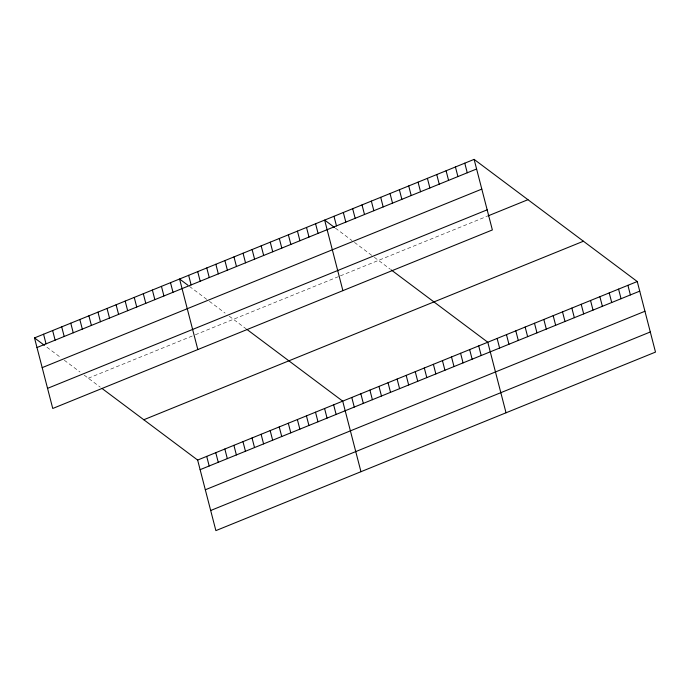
<?xml version="1.0" encoding="UTF-8"?>
<svg xmlns="http://www.w3.org/2000/svg" width="690" height="690" viewBox="0 0 690 690"><rect width="100%" height="100%" fill="white"/><g stroke="black" fill="none" stroke-linecap="round" stroke-linejoin="round"><path stroke-width="0.52" stroke-dasharray="3.45 2.59" d="M88.337 378.215L194.416 335.133M195.33 334.771L339.489 276.224M340.403 275.853L486.847 216.384M335.418 228.14L351.978 240.543M354.462 242.406L371.858 255.429M374.342 257.292L390.428 269.333M189.508 286.436L208.561 300.702M209.389 301.323L225.13 313.105M229.27 316.201L246.209 328.889M46.92 347.208L61.005 357.756M64.317 360.232L80.049 372.014M84.197 375.119L100.283 387.159"/><path stroke-width="1.03" d="M474.116 159.381L492.367 229.943L52.751 408.471L34.5 337.91L474.116 159.381L637.25 281.529L655.5 352.09L215.884 530.619L197.633 460.058L101.991 388.444M36.984 347.519L476.6 168.99M42.185 367.632L481.801 189.103M47.55 388.358L487.166 209.829M487.778 216.005L527.954 199.686M143.805 419.744L583.421 241.224M197.633 460.058L637.25 281.529M200.117 469.666L639.734 291.137M205.318 489.779L644.943 311.259M210.683 510.505L650.299 331.976M334.59 227.519L324.645 220.084L342.896 290.645M391.282 269.971L487.778 342.231L506.029 412.793M187.853 285.194L179.572 278.993L197.823 349.554M247.063 329.527L342.706 401.14L360.956 471.701M34.5 337.91L44.436 345.354M627.909 285.324L630.393 294.932M618.568 289.119L621.052 298.727M609.227 292.914L611.711 302.522M599.886 296.7L602.37 306.317M590.545 300.495L593.029 310.112M581.204 304.29L583.688 313.907M571.855 308.085L574.347 317.693M562.514 311.88L565.007 321.488M553.173 315.675L555.657 325.283M543.832 319.47L546.316 329.078M534.491 323.256L536.975 332.873M525.15 327.051L527.634 336.668M515.809 330.846L518.293 340.463M464.775 163.176L467.259 172.785M506.469 334.641L508.953 344.25M455.435 166.971L457.918 176.58M497.128 338.436L499.612 348.045M446.094 170.758L448.578 180.375M436.753 174.553L439.237 184.17M478.713 345.914L481.197 355.523M427.403 178.348L429.896 187.965M469.649 349.589L472.132 359.205M418.062 182.143L420.555 191.751M460.584 353.271L463.068 362.888M408.721 185.938L411.206 195.546M451.51 356.954L454.003 366.571M399.381 189.733L401.865 199.341M442.445 360.637L444.929 370.254M390.04 193.528L392.524 203.136M433.38 364.32L435.864 373.937M380.699 197.314L383.183 206.931M424.315 368.003L426.8 377.611M371.358 201.109L373.842 210.726M415.242 371.686L417.735 381.294M406.177 375.369L408.661 384.977M362.017 204.904L364.501 214.521M397.112 379.052L399.596 388.66M352.676 208.699L355.16 218.307M388.047 382.734L390.531 392.343M343.327 212.494L345.819 222.102M378.974 386.417L381.466 396.026M333.986 216.289L336.478 225.897M369.909 390.1L372.393 399.708M360.844 393.774L363.328 403.391M315.58 223.758L318.064 233.375M351.779 397.457L354.263 407.074M306.515 227.441L308.999 237.058M297.442 231.124L299.934 240.741M333.641 404.823L336.125 414.44M288.377 234.807L290.861 244.424M324.576 408.506L327.06 418.114M279.312 238.49L281.796 248.107M315.511 412.189L317.995 421.797M270.247 242.173L272.731 251.781M306.438 415.872L308.922 425.48M261.174 245.856L263.666 255.464M297.373 419.555L299.857 429.163M252.109 249.538L254.593 259.147M288.308 423.237L290.792 432.846M243.044 253.221L245.528 262.83M279.234 426.92L281.727 436.529M233.979 256.904L236.463 266.512M270.17 430.603L272.654 440.211M224.906 260.587L227.398 270.195M261.105 434.277L263.589 443.894M215.841 264.261L218.325 273.878M252.04 437.96L254.524 447.577M206.776 267.944L209.26 277.561M242.966 441.643L245.459 451.26M197.711 271.627L200.195 281.244M233.901 445.326L236.385 454.943M188.637 275.31L191.13 284.927M224.837 449.009L227.321 458.626M215.772 452.692L218.256 462.3M170.508 282.676L172.992 292.284M206.698 456.375L209.191 465.983M161.443 286.359L163.927 295.967M152.369 290.041L154.862 299.65M143.304 293.724L145.788 303.333M134.239 297.407L136.724 307.015M125.175 301.09L127.659 310.698M116.101 304.773L118.594 314.381M107.036 308.447L109.52 318.064M97.971 312.13L100.455 321.747M88.907 315.813L91.391 325.43M79.833 319.496L82.317 329.113M70.768 323.179L73.252 332.796M61.703 326.862L64.187 336.47M52.638 330.545L55.122 340.153M43.565 334.227L46.049 343.836"/></g></svg>
